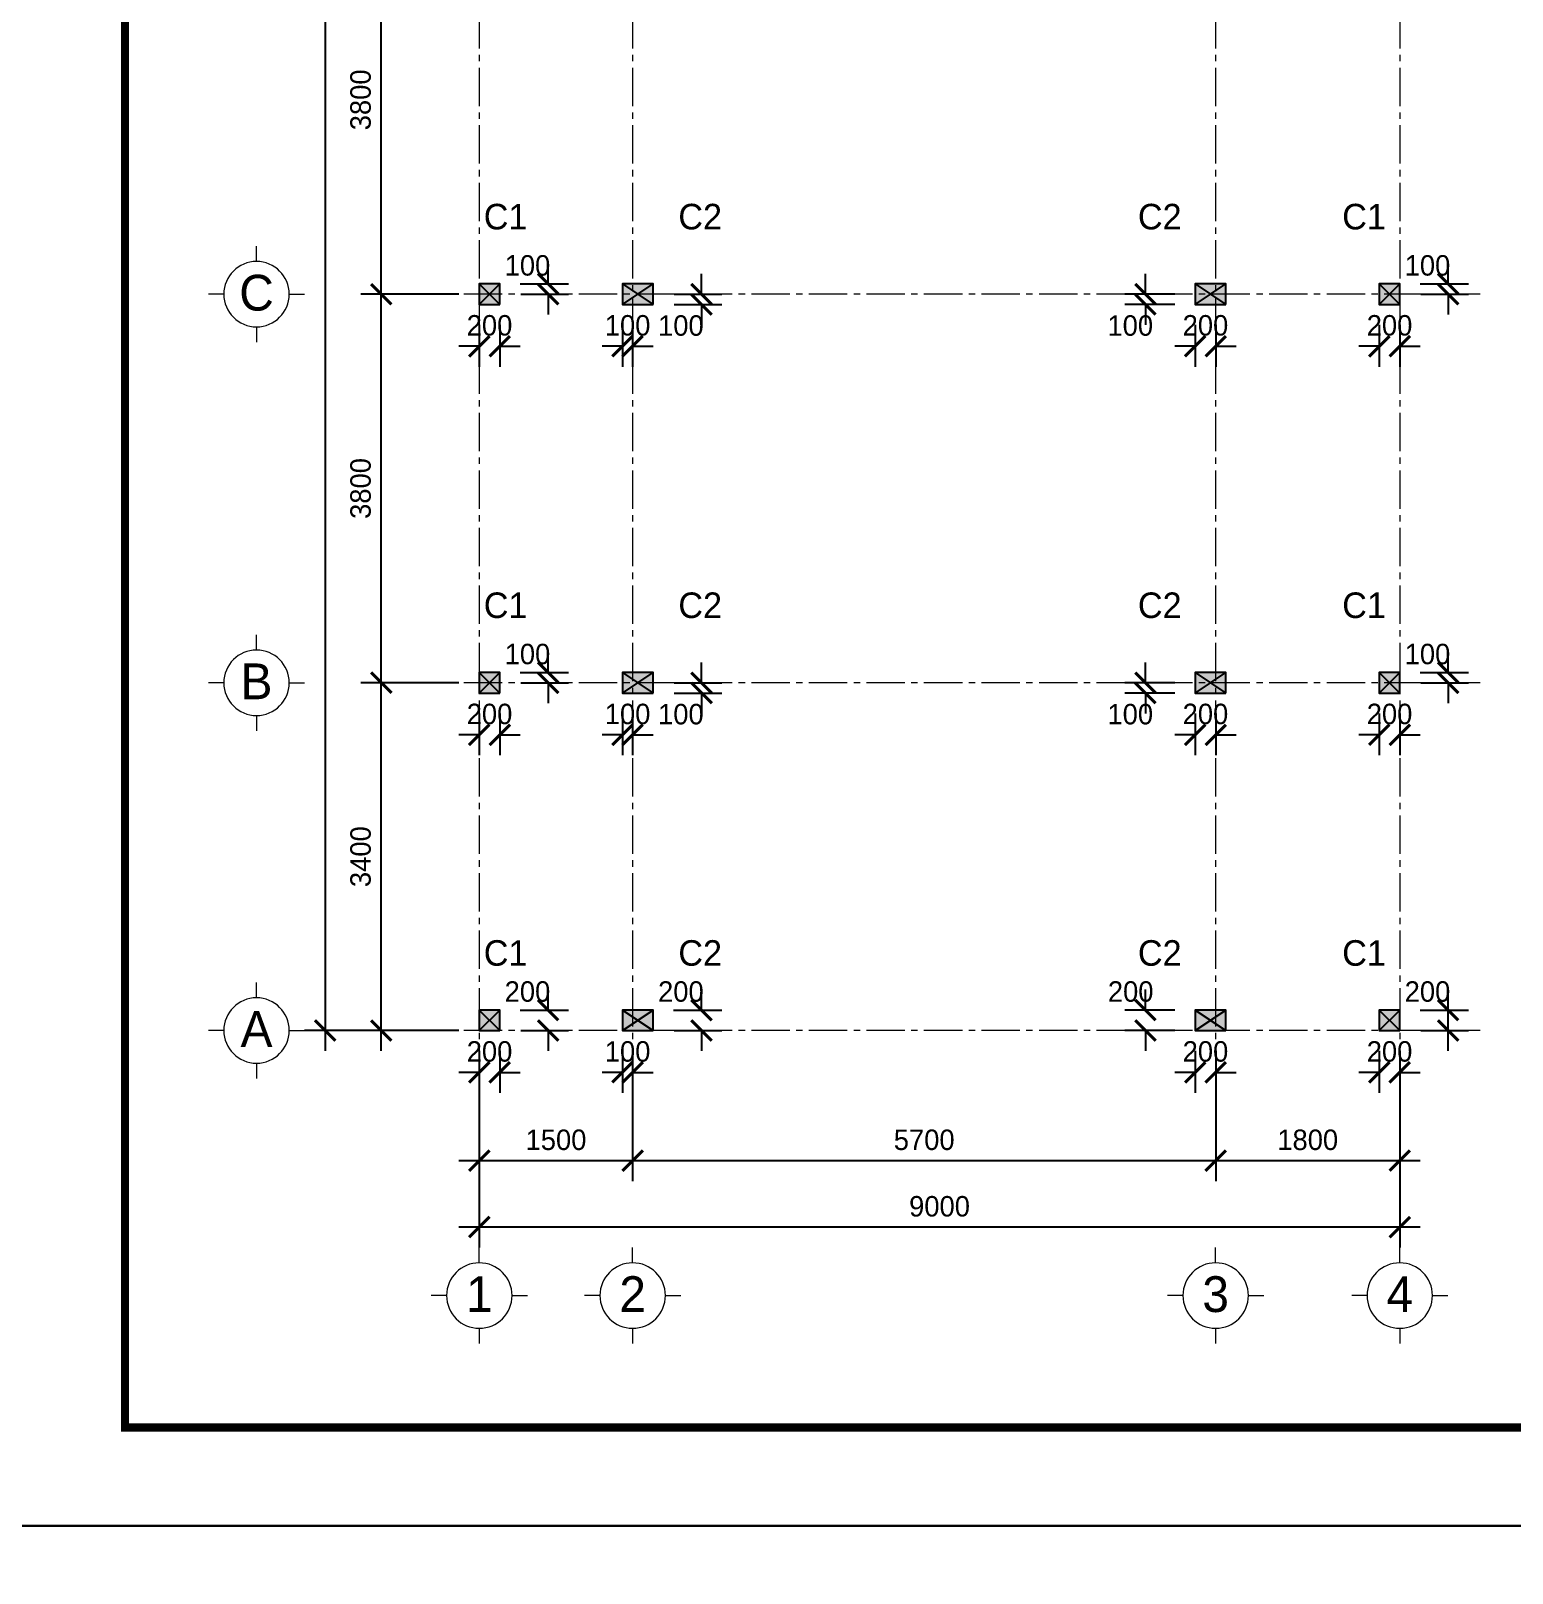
# Model space of a CAD drawing. Header units: inches. Extents: x 566748 to 757280, y 592180 to 740680.
# Drawn here: x 609628 to 624112, y 710519 to 725600 of the extents above; entities that cross this region are included whole.
import ezdxf
from ezdxf.enums import TextEntityAlignment as Align

# ---------------------------------------------------------------- set-up
doc = ezdxf.new("R2010")
doc.units = ezdxf.units.IN
doc.header["$MEASUREMENT"] = 0
doc.linetypes.add('ACAD_ISO10W100', pattern=[18, 12, -3, 0, -3])
doc.linetypes.add('CENTER2', pattern=[1.125, 0.75, -0.125, 0.125, -0.125])
for name, color, linetype in [('cot', 123, 'Continuous'), ('LAYER7', 7, 'Continuous'), ('TEXT', 4, 'Continuous')]:
    doc.layers.add(name, color=color, linetype=linetype)
for name, color, linetype, lineweight in [('NET GHI CHU', 7, 'Continuous', 13), ('NET KICH THUOC', 9, 'Continuous', 13), ('NET TRUC', 8, 'ACAD_ISO10W100', 9)]:
    doc.layers.add(name, color=color, linetype=linetype, lineweight=lineweight)
doc.styles.add('chu dan', font='Fonts5.ttf', dxfattribs={"height": 350})
doc.styles.add('DIM', font='Fonts5.ttf')
doc.styles.add('VNAVO', font='VARIALN.TTF', dxfattribs={"width": 1.1})
doc.dimstyles.new('M 1-100', dxfattribs={"dimtxt": 200, "dimasz": 200, "dimexe": 200, "dimexo": 200, "dimgap": 100, "dimtad": 1, "dimtoh": 1, "dimdec": 0, "dimzin": 0, "dimdsep": 46, "dimtxsty": 'DIM', "dimblk": 'ARCHTICK', "dimcen": 200, "dimdle": 200, "dimadec": 0, "dimazin": 0, "dimtfac": 1, "dimtdec": 0, "dimtix": 1, "dimtofl": 0, "dimtmove": 2, "dimatfit": 3, "dimfxl": 1, "dimtolj": 1, "dimtzin": 0, "dimarcsym": 0})

# ---------------------------------------------------------------- blocks, each defined once
blk = doc.blocks.new('_ArchTick')
at = {"color": 0, "linetype": 'ByBlock', "const_width": 0.15}
blk.add_lwpolyline([(-0.5, -0.5), (0.5, 0.5)], dxfattribs=at)
blk = doc.blocks.new('*D176')
at = {"layer": 'Defpoints', "color": 0}
for p in [(613055, 719225), (614013, 719225), (614013, 715825)]:
    blk.add_point(p, dxfattribs=at)
at = {"layer": 'NET KICH THUOC', "color": 0, "lineweight": -2}
for p, q in [((613055, 715625), (613055, 719425)), ((613813, 719225), (612855, 719225)), ((613813, 715825), (612855, 715825))]:
    blk.add_line(p, q, dxfattribs=at)
at = {"layer": 'NET KICH THUOC', "color": 0, "lineweight": -2, "xscale": 200, "yscale": 200, "zscale": 200}
for p, rotation in [((613055, 719225), 90), ((613055, 715825), 270)]:
    blk.add_blockref('_ArchTick', p, dxfattribs=dict(at, rotation=rotation))
at = {"layer": 'NET KICH THUOC', "color": 0, "insert": (612853, 717525), "char_height": 200, "attachment_point": 5, "rotation": 90, "style": 'DIM'}
blk.add_mtext('\\A1;3400', dxfattribs=at)
blk = doc.blocks.new('*D177')
at = {"layer": 'Defpoints', "color": 0}
for p in [(613055, 723025), (614013, 723025), (614013, 719225)]:
    blk.add_point(p, dxfattribs=at)
at = {"layer": 'NET KICH THUOC', "color": 0, "lineweight": -2}
for p, q in [((613055, 719025), (613055, 723225)), ((613813, 723025), (612855, 723025)), ((613813, 719225), (612855, 719225))]:
    blk.add_line(p, q, dxfattribs=at)
at = {"layer": 'NET KICH THUOC', "color": 0, "lineweight": -2, "xscale": 200, "yscale": 200, "zscale": 200}
for p, rotation in [((613055, 723025), 90), ((613055, 719225), 270)]:
    blk.add_blockref('_ArchTick', p, dxfattribs=dict(at, rotation=rotation))
at = {"layer": 'NET KICH THUOC', "color": 0, "insert": (612853, 721125), "char_height": 200, "attachment_point": 5, "rotation": 90, "style": 'DIM'}
blk.add_mtext('\\A1;3800', dxfattribs=at)
blk = doc.blocks.new('*D178')
at = {"layer": 'Defpoints', "color": 0}
for p in [(613055, 726825), (614013, 726825), (614013, 723025)]:
    blk.add_point(p, dxfattribs=at)
at = {"layer": 'NET KICH THUOC', "color": 0, "lineweight": -2}
for p, q in [((613055, 722825), (613055, 727025)), ((613813, 726825), (612855, 726825)), ((613813, 723025), (612855, 723025))]:
    blk.add_line(p, q, dxfattribs=at)
at = {"layer": 'NET KICH THUOC', "color": 0, "lineweight": -2, "xscale": 200, "yscale": 200, "zscale": 200}
for p, rotation in [((613055, 726825), 90), ((613055, 723025), 270)]:
    blk.add_blockref('_ArchTick', p, dxfattribs=dict(at, rotation=rotation))
at = {"layer": 'NET KICH THUOC', "color": 0, "insert": (612853, 724925), "char_height": 200, "attachment_point": 5, "rotation": 90, "style": 'DIM'}
blk.add_mtext('\\A1;3800', dxfattribs=at)
blk = doc.blocks.new('*D182')
at = {"layer": 'Defpoints', "color": 0}
for p in [(614013, 738325), (612505, 715825), (614013, 715825)]:
    blk.add_point(p, dxfattribs=at)
at = {"layer": 'NET KICH THUOC', "color": 0, "lineweight": -2}
for p, q in [((612505, 738525), (612505, 715625)), ((613813, 738325), (612305, 738325)), ((613813, 715825), (612305, 715825))]:
    blk.add_line(p, q, dxfattribs=at)
at = {"layer": 'NET KICH THUOC', "color": 0, "lineweight": -2, "xscale": 200, "yscale": 200, "zscale": 200}
for p, rotation in [((612505, 738325), 90), ((612505, 715825), 270)]:
    blk.add_blockref('_ArchTick', p, dxfattribs=dict(at, rotation=rotation))
at = {"layer": 'NET KICH THUOC', "color": 0, "insert": (612303, 727075), "char_height": 200, "attachment_point": 5, "rotation": 90, "style": 'DIM'}
blk.add_mtext('\\A1;22500', dxfattribs=at)
blk = doc.blocks.new('*D183')
at = {"layer": 'Defpoints', "color": 0}
for p in [(614013, 715825), (614213, 715825), (614213, 715416)]:
    blk.add_point(p, dxfattribs=at)
at = {"layer": 'NET KICH THUOC', "color": 0, "lineweight": -2}
for p, q in [((614013, 715625), (614013, 715216)), ((614213, 715625), (614213, 715216)), ((614013, 715416), (613813, 715416)), ((614213, 715416), (614413, 715416))]:
    blk.add_line(p, q, dxfattribs=at)
at = {"layer": 'NET KICH THUOC', "color": 0, "lineweight": -2, "xscale": 200, "yscale": 200, "zscale": 200}
blk.add_blockref('_ArchTick', (614013, 715416), dxfattribs=at)
at = {"layer": 'NET KICH THUOC', "color": 0, "lineweight": -2, "xscale": 200, "yscale": 200, "zscale": 200, "rotation": 180}
blk.add_blockref('_ArchTick', (614213, 715416), dxfattribs=at)
at = {"layer": 'NET KICH THUOC', "color": 0, "insert": (614113, 715619), "char_height": 200, "attachment_point": 5, "style": 'DIM'}
blk.add_mtext('\\A1;200', dxfattribs=at)
blk = doc.blocks.new('*D184')
at = {"layer": 'Defpoints', "color": 0}
for p in [(614213, 716025), (614686, 716025), (614218, 715825)]:
    blk.add_point(p, dxfattribs=at)
at = {"layer": 'NET KICH THUOC', "color": 0, "lineweight": -2}
for p, q in [((614686, 716025), (614686, 716225)), ((614413, 716025), (614886, 716025)), ((614418, 715825), (614886, 715825)), ((614686, 715825), (614686, 715625))]:
    blk.add_line(p, q, dxfattribs=at)
at = {"layer": 'NET KICH THUOC', "color": 0, "lineweight": -2, "xscale": 200, "yscale": 200, "zscale": 200}
for p, rotation in [((614686, 716025), 270), ((614686, 715825), 90)]:
    blk.add_blockref('_ArchTick', p, dxfattribs=dict(at, rotation=rotation))
at = {"layer": 'NET KICH THUOC', "color": 0, "insert": (614484, 716205), "char_height": 200, "attachment_point": 5, "style": 'DIM'}
blk.add_mtext('\\A1;200', dxfattribs=at)
blk = doc.blocks.new('*D185')
at = {"layer": 'Defpoints', "color": 0}
for p in [(615413, 715825), (615512, 715825), (615512, 715416)]:
    blk.add_point(p, dxfattribs=at)
at = {"layer": 'NET KICH THUOC', "color": 0, "lineweight": -2}
for p, q in [((615413, 715625), (615413, 715216)), ((615512, 715625), (615512, 715216)), ((615413, 715416), (615213, 715416)), ((615512, 715416), (615712, 715416))]:
    blk.add_line(p, q, dxfattribs=at)
at = {"layer": 'NET KICH THUOC', "color": 0, "lineweight": -2, "xscale": 200, "yscale": 200, "zscale": 200}
blk.add_blockref('_ArchTick', (615413, 715416), dxfattribs=at)
at = {"layer": 'NET KICH THUOC', "color": 0, "lineweight": -2, "xscale": 200, "yscale": 200, "zscale": 200, "rotation": 180}
blk.add_blockref('_ArchTick', (615512, 715416), dxfattribs=at)
at = {"layer": 'NET KICH THUOC', "color": 0, "insert": (615463, 715619), "char_height": 200, "attachment_point": 5, "style": 'DIM'}
blk.add_mtext('\\A1;100', dxfattribs=at)
blk = doc.blocks.new('*D186')
at = {"layer": 'Defpoints', "color": 0}
for p in [(615713, 716025), (616186, 716025), (615718, 715825)]:
    blk.add_point(p, dxfattribs=at)
at = {"layer": 'NET KICH THUOC', "color": 0, "lineweight": -2}
for p, q in [((616186, 716025), (616186, 716225)), ((615913, 716025), (616386, 716025)), ((615918, 715825), (616386, 715825)), ((616186, 715825), (616186, 715625))]:
    blk.add_line(p, q, dxfattribs=at)
at = {"layer": 'NET KICH THUOC', "color": 0, "lineweight": -2, "xscale": 200, "yscale": 200, "zscale": 200}
for p, rotation in [((616186, 716025), 270), ((616186, 715825), 90)]:
    blk.add_blockref('_ArchTick', p, dxfattribs=dict(at, rotation=rotation))
at = {"layer": 'NET KICH THUOC', "color": 0, "insert": (615984, 716205), "char_height": 200, "attachment_point": 5, "style": 'DIM'}
blk.add_mtext('\\A1;200', dxfattribs=at)
blk = doc.blocks.new('*D187')
at = {"layer": 'Defpoints', "color": 0}
for p in [(621013, 715825), (621213, 715825), (621213, 715416)]:
    blk.add_point(p, dxfattribs=at)
at = {"layer": 'NET KICH THUOC', "color": 0, "lineweight": -2}
for p, q in [((621013, 715625), (621013, 715216)), ((621213, 715625), (621213, 715216)), ((621013, 715416), (620813, 715416)), ((621213, 715416), (621413, 715416))]:
    blk.add_line(p, q, dxfattribs=at)
at = {"layer": 'NET KICH THUOC', "color": 0, "lineweight": -2, "xscale": 200, "yscale": 200, "zscale": 200}
blk.add_blockref('_ArchTick', (621013, 715416), dxfattribs=at)
at = {"layer": 'NET KICH THUOC', "color": 0, "lineweight": -2, "xscale": 200, "yscale": 200, "zscale": 200, "rotation": 180}
blk.add_blockref('_ArchTick', (621213, 715416), dxfattribs=at)
at = {"layer": 'NET KICH THUOC', "color": 0, "insert": (621113, 715619), "char_height": 200, "attachment_point": 5, "style": 'DIM'}
blk.add_mtext('\\A1;200', dxfattribs=at)
blk = doc.blocks.new('*D188')
at = {"layer": 'Defpoints', "color": 0}
for p in [(622813, 715825), (623013, 715825), (623013, 715416)]:
    blk.add_point(p, dxfattribs=at)
at = {"layer": 'NET KICH THUOC', "color": 0, "lineweight": -2}
for p, q in [((622813, 715625), (622813, 715216)), ((623013, 715625), (623013, 715216)), ((622813, 715416), (622613, 715416)), ((623013, 715416), (623213, 715416))]:
    blk.add_line(p, q, dxfattribs=at)
at = {"layer": 'NET KICH THUOC', "color": 0, "lineweight": -2, "xscale": 200, "yscale": 200, "zscale": 200}
blk.add_blockref('_ArchTick', (622813, 715416), dxfattribs=at)
at = {"layer": 'NET KICH THUOC', "color": 0, "lineweight": -2, "xscale": 200, "yscale": 200, "zscale": 200, "rotation": 180}
blk.add_blockref('_ArchTick', (623013, 715416), dxfattribs=at)
at = {"layer": 'NET KICH THUOC', "color": 0, "insert": (622913, 715619), "char_height": 200, "attachment_point": 5, "style": 'DIM'}
blk.add_mtext('\\A1;200', dxfattribs=at)
blk = doc.blocks.new('*D189')
at = {"layer": 'Defpoints', "color": 0}
for p in [(623013, 716025), (623486, 716025), (623018, 715825)]:
    blk.add_point(p, dxfattribs=at)
at = {"layer": 'NET KICH THUOC', "color": 0, "lineweight": -2}
for p, q in [((623486, 715625), (623486, 716225)), ((623213, 716025), (623686, 716025)), ((623218, 715825), (623686, 715825))]:
    blk.add_line(p, q, dxfattribs=at)
at = {"layer": 'NET KICH THUOC', "color": 0, "lineweight": -2, "xscale": 200, "yscale": 200, "zscale": 200}
for p, rotation in [((623486, 716025), 90), ((623486, 715825), 270)]:
    blk.add_blockref('_ArchTick', p, dxfattribs=dict(at, rotation=rotation))
at = {"layer": 'NET KICH THUOC', "color": 0, "insert": (623284, 716205), "char_height": 200, "attachment_point": 5, "style": 'DIM'}
blk.add_mtext('\\A1;200', dxfattribs=at)
blk = doc.blocks.new('*D190')
at = {"layer": 'Defpoints', "color": 0}
for p in [(620526, 716025), (621013, 716025), (621013, 715825)]:
    blk.add_point(p, dxfattribs=at)
at = {"layer": 'NET KICH THUOC', "color": 0, "lineweight": -2}
for p, q in [((620526, 716025), (620526, 716225)), ((620813, 716025), (620326, 716025)), ((620813, 715825), (620326, 715825)), ((620526, 715825), (620526, 715625))]:
    blk.add_line(p, q, dxfattribs=at)
at = {"layer": 'NET KICH THUOC', "color": 0, "lineweight": -2, "xscale": 200, "yscale": 200, "zscale": 200}
for p, rotation in [((620526, 716025), 270), ((620526, 715825), 90)]:
    blk.add_blockref('_ArchTick', p, dxfattribs=dict(at, rotation=rotation))
at = {"layer": 'NET KICH THUOC', "color": 0, "insert": (620382, 716205), "char_height": 200, "attachment_point": 5, "style": 'DIM'}
blk.add_mtext('\\A1;200', dxfattribs=at)
blk = doc.blocks.new('*D191')
at = {"layer": 'Defpoints', "color": 0}
for p in [(614013, 719125), (614213, 719125), (614213, 718716)]:
    blk.add_point(p, dxfattribs=at)
at = {"layer": 'NET KICH THUOC', "color": 0, "lineweight": -2}
for p, q in [((614013, 718925), (614013, 718516)), ((614213, 718925), (614213, 718516)), ((614013, 718716), (613813, 718716)), ((614213, 718716), (614413, 718716))]:
    blk.add_line(p, q, dxfattribs=at)
at = {"layer": 'NET KICH THUOC', "color": 0, "lineweight": -2, "xscale": 200, "yscale": 200, "zscale": 200}
blk.add_blockref('_ArchTick', (614013, 718716), dxfattribs=at)
at = {"layer": 'NET KICH THUOC', "color": 0, "lineweight": -2, "xscale": 200, "yscale": 200, "zscale": 200, "rotation": 180}
blk.add_blockref('_ArchTick', (614213, 718716), dxfattribs=at)
at = {"layer": 'NET KICH THUOC', "color": 0, "insert": (614113, 718919), "char_height": 200, "attachment_point": 5, "style": 'DIM'}
blk.add_mtext('\\A1;200', dxfattribs=at)
blk = doc.blocks.new('*D192')
at = {"layer": 'Defpoints', "color": 0}
for p in [(614213, 719325), (614218, 719225), (614686, 719325)]:
    blk.add_point(p, dxfattribs=at)
at = {"layer": 'NET KICH THUOC', "color": 0, "lineweight": -2}
for p, q in [((614686, 719325), (614686, 719525)), ((614413, 719325), (614886, 719325)), ((614418, 719225), (614886, 719225)), ((614686, 719225), (614686, 719025))]:
    blk.add_line(p, q, dxfattribs=at)
at = {"layer": 'NET KICH THUOC', "color": 0, "lineweight": -2, "xscale": 200, "yscale": 200, "zscale": 200}
for p, rotation in [((614686, 719325), 270), ((614686, 719225), 90)]:
    blk.add_blockref('_ArchTick', p, dxfattribs=dict(at, rotation=rotation))
at = {"layer": 'NET KICH THUOC', "color": 0, "insert": (614484, 719505), "char_height": 200, "attachment_point": 5, "style": 'DIM'}
blk.add_mtext('\\A1;100', dxfattribs=at)
blk = doc.blocks.new('*D193')
at = {"layer": 'Defpoints', "color": 0}
for p in [(615413, 719125), (615512, 719125), (615512, 718716)]:
    blk.add_point(p, dxfattribs=at)
at = {"layer": 'NET KICH THUOC', "color": 0, "lineweight": -2}
for p, q in [((615413, 718925), (615413, 718516)), ((615512, 718925), (615512, 718516)), ((615413, 718716), (615213, 718716)), ((615512, 718716), (615712, 718716))]:
    blk.add_line(p, q, dxfattribs=at)
at = {"layer": 'NET KICH THUOC', "color": 0, "lineweight": -2, "xscale": 200, "yscale": 200, "zscale": 200}
blk.add_blockref('_ArchTick', (615413, 718716), dxfattribs=at)
at = {"layer": 'NET KICH THUOC', "color": 0, "lineweight": -2, "xscale": 200, "yscale": 200, "zscale": 200, "rotation": 180}
blk.add_blockref('_ArchTick', (615512, 718716), dxfattribs=at)
at = {"layer": 'NET KICH THUOC', "color": 0, "insert": (615463, 718919), "char_height": 200, "attachment_point": 5, "style": 'DIM'}
blk.add_mtext('\\A1;100', dxfattribs=at)
blk = doc.blocks.new('*D194')
at = {"layer": 'Defpoints', "color": 0}
for p in [(615718, 719225), (616186, 719225), (615718, 719125)]:
    blk.add_point(p, dxfattribs=at)
at = {"layer": 'NET KICH THUOC', "color": 0, "lineweight": -2}
for p, q in [((616186, 719225), (616186, 719425)), ((615918, 719225), (616386, 719225)), ((615918, 719125), (616386, 719125)), ((616186, 719125), (616186, 718925))]:
    blk.add_line(p, q, dxfattribs=at)
at = {"layer": 'NET KICH THUOC', "color": 0, "lineweight": -2, "xscale": 200, "yscale": 200, "zscale": 200}
for p, rotation in [((616186, 719225), 270), ((616186, 719125), 90)]:
    blk.add_blockref('_ArchTick', p, dxfattribs=dict(at, rotation=rotation))
at = {"layer": 'NET KICH THUOC', "color": 0, "insert": (615984, 718917), "char_height": 200, "attachment_point": 5, "style": 'DIM'}
blk.add_mtext('\\A1;100', dxfattribs=at)
blk = doc.blocks.new('*D195')
at = {"layer": 'Defpoints', "color": 0}
for p in [(621013, 719125), (621213, 719125), (621213, 718716)]:
    blk.add_point(p, dxfattribs=at)
at = {"layer": 'NET KICH THUOC', "color": 0, "lineweight": -2}
for p, q in [((621013, 718925), (621013, 718516)), ((621213, 718925), (621213, 718516)), ((621013, 718716), (620813, 718716)), ((621213, 718716), (621413, 718716))]:
    blk.add_line(p, q, dxfattribs=at)
at = {"layer": 'NET KICH THUOC', "color": 0, "lineweight": -2, "xscale": 200, "yscale": 200, "zscale": 200}
blk.add_blockref('_ArchTick', (621013, 718716), dxfattribs=at)
at = {"layer": 'NET KICH THUOC', "color": 0, "lineweight": -2, "xscale": 200, "yscale": 200, "zscale": 200, "rotation": 180}
blk.add_blockref('_ArchTick', (621213, 718716), dxfattribs=at)
at = {"layer": 'NET KICH THUOC', "color": 0, "insert": (621113, 718919), "char_height": 200, "attachment_point": 5, "style": 'DIM'}
blk.add_mtext('\\A1;200', dxfattribs=at)
blk = doc.blocks.new('*D196')
at = {"layer": 'Defpoints', "color": 0}
for p in [(622813, 719125), (623013, 719125), (623013, 718716)]:
    blk.add_point(p, dxfattribs=at)
at = {"layer": 'NET KICH THUOC', "color": 0, "lineweight": -2}
for p, q in [((622813, 718925), (622813, 718516)), ((623013, 718925), (623013, 718516)), ((622813, 718716), (622613, 718716)), ((623013, 718716), (623213, 718716))]:
    blk.add_line(p, q, dxfattribs=at)
at = {"layer": 'NET KICH THUOC', "color": 0, "lineweight": -2, "xscale": 200, "yscale": 200, "zscale": 200}
blk.add_blockref('_ArchTick', (622813, 718716), dxfattribs=at)
at = {"layer": 'NET KICH THUOC', "color": 0, "lineweight": -2, "xscale": 200, "yscale": 200, "zscale": 200, "rotation": 180}
blk.add_blockref('_ArchTick', (623013, 718716), dxfattribs=at)
at = {"layer": 'NET KICH THUOC', "color": 0, "insert": (622913, 718919), "char_height": 200, "attachment_point": 5, "style": 'DIM'}
blk.add_mtext('\\A1;200', dxfattribs=at)
blk = doc.blocks.new('*D197')
at = {"layer": 'Defpoints', "color": 0}
for p in [(623013, 719325), (623018, 719225), (623486, 719325)]:
    blk.add_point(p, dxfattribs=at)
at = {"layer": 'NET KICH THUOC', "color": 0, "lineweight": -2}
for p, q in [((623486, 719325), (623486, 719525)), ((623213, 719325), (623686, 719325)), ((623218, 719225), (623686, 719225)), ((623486, 719225), (623486, 719025))]:
    blk.add_line(p, q, dxfattribs=at)
at = {"layer": 'NET KICH THUOC', "color": 0, "lineweight": -2, "xscale": 200, "yscale": 200, "zscale": 200}
for p, rotation in [((623486, 719325), 270), ((623486, 719225), 90)]:
    blk.add_blockref('_ArchTick', p, dxfattribs=dict(at, rotation=rotation))
at = {"layer": 'NET KICH THUOC', "color": 0, "insert": (623284, 719505), "char_height": 200, "attachment_point": 5, "style": 'DIM'}
blk.add_mtext('\\A1;100', dxfattribs=at)
blk = doc.blocks.new('*D198')
at = {"layer": 'Defpoints', "color": 0}
for p in [(620526, 719225), (621013, 719225), (621013, 719125)]:
    blk.add_point(p, dxfattribs=at)
at = {"layer": 'NET KICH THUOC', "color": 0, "lineweight": -2}
for p, q in [((620526, 719225), (620526, 719425)), ((620813, 719225), (620326, 719225)), ((620813, 719125), (620326, 719125)), ((620526, 719125), (620526, 718925))]:
    blk.add_line(p, q, dxfattribs=at)
at = {"layer": 'NET KICH THUOC', "color": 0, "lineweight": -2, "xscale": 200, "yscale": 200, "zscale": 200}
for p, rotation in [((620526, 719225), 270), ((620526, 719125), 90)]:
    blk.add_blockref('_ArchTick', p, dxfattribs=dict(at, rotation=rotation))
at = {"layer": 'NET KICH THUOC', "color": 0, "insert": (620378, 718917), "char_height": 200, "attachment_point": 5, "style": 'DIM'}
blk.add_mtext('\\A1;100', dxfattribs=at)
blk = doc.blocks.new('*D199')
at = {"layer": 'Defpoints', "color": 0}
for p in [(614013, 722925), (614213, 722925), (614213, 722516)]:
    blk.add_point(p, dxfattribs=at)
at = {"layer": 'NET KICH THUOC', "color": 0, "lineweight": -2}
for p, q in [((614013, 722725), (614013, 722316)), ((614213, 722725), (614213, 722316)), ((614013, 722516), (613813, 722516)), ((614213, 722516), (614413, 722516))]:
    blk.add_line(p, q, dxfattribs=at)
at = {"layer": 'NET KICH THUOC', "color": 0, "lineweight": -2, "xscale": 200, "yscale": 200, "zscale": 200}
blk.add_blockref('_ArchTick', (614013, 722516), dxfattribs=at)
at = {"layer": 'NET KICH THUOC', "color": 0, "lineweight": -2, "xscale": 200, "yscale": 200, "zscale": 200, "rotation": 180}
blk.add_blockref('_ArchTick', (614213, 722516), dxfattribs=at)
at = {"layer": 'NET KICH THUOC', "color": 0, "insert": (614113, 722719), "char_height": 200, "attachment_point": 5, "style": 'DIM'}
blk.add_mtext('\\A1;200', dxfattribs=at)
blk = doc.blocks.new('*D200')
at = {"layer": 'Defpoints', "color": 0}
for p in [(614213, 723125), (614686, 723125), (614218, 723025)]:
    blk.add_point(p, dxfattribs=at)
at = {"layer": 'NET KICH THUOC', "color": 0, "lineweight": -2}
for p, q in [((614686, 723125), (614686, 723325)), ((614413, 723125), (614886, 723125)), ((614418, 723025), (614886, 723025)), ((614686, 723025), (614686, 722825))]:
    blk.add_line(p, q, dxfattribs=at)
at = {"layer": 'NET KICH THUOC', "color": 0, "lineweight": -2, "xscale": 200, "yscale": 200, "zscale": 200}
for p, rotation in [((614686, 723125), 270), ((614686, 723025), 90)]:
    blk.add_blockref('_ArchTick', p, dxfattribs=dict(at, rotation=rotation))
at = {"layer": 'NET KICH THUOC', "color": 0, "insert": (614484, 723305), "char_height": 200, "attachment_point": 5, "style": 'DIM'}
blk.add_mtext('\\A1;100', dxfattribs=at)
blk = doc.blocks.new('*D201')
at = {"layer": 'Defpoints', "color": 0}
for p in [(615413, 722925), (615512, 722925), (615512, 722516)]:
    blk.add_point(p, dxfattribs=at)
at = {"layer": 'NET KICH THUOC', "color": 0, "lineweight": -2}
for p, q in [((615413, 722725), (615413, 722316)), ((615512, 722725), (615512, 722316)), ((615413, 722516), (615213, 722516)), ((615512, 722516), (615712, 722516))]:
    blk.add_line(p, q, dxfattribs=at)
at = {"layer": 'NET KICH THUOC', "color": 0, "lineweight": -2, "xscale": 200, "yscale": 200, "zscale": 200}
blk.add_blockref('_ArchTick', (615413, 722516), dxfattribs=at)
at = {"layer": 'NET KICH THUOC', "color": 0, "lineweight": -2, "xscale": 200, "yscale": 200, "zscale": 200, "rotation": 180}
blk.add_blockref('_ArchTick', (615512, 722516), dxfattribs=at)
at = {"layer": 'NET KICH THUOC', "color": 0, "insert": (615463, 722719), "char_height": 200, "attachment_point": 5, "style": 'DIM'}
blk.add_mtext('\\A1;100', dxfattribs=at)
blk = doc.blocks.new('*D202')
at = {"layer": 'Defpoints', "color": 0}
for p in [(615718, 723025), (616186, 723025), (615718, 722925)]:
    blk.add_point(p, dxfattribs=at)
at = {"layer": 'NET KICH THUOC', "color": 0, "lineweight": -2}
for p, q in [((616186, 723025), (616186, 723225)), ((615918, 723025), (616386, 723025)), ((615918, 722925), (616386, 722925)), ((616186, 722925), (616186, 722725))]:
    blk.add_line(p, q, dxfattribs=at)
at = {"layer": 'NET KICH THUOC', "color": 0, "lineweight": -2, "xscale": 200, "yscale": 200, "zscale": 200}
for p, rotation in [((616186, 723025), 270), ((616186, 722925), 90)]:
    blk.add_blockref('_ArchTick', p, dxfattribs=dict(at, rotation=rotation))
at = {"layer": 'NET KICH THUOC', "color": 0, "insert": (615984, 722717), "char_height": 200, "attachment_point": 5, "style": 'DIM'}
blk.add_mtext('\\A1;100', dxfattribs=at)
blk = doc.blocks.new('*D203')
at = {"layer": 'Defpoints', "color": 0}
for p in [(621013, 722925), (621213, 722925), (621213, 722516)]:
    blk.add_point(p, dxfattribs=at)
at = {"layer": 'NET KICH THUOC', "color": 0, "lineweight": -2}
for p, q in [((621013, 722725), (621013, 722316)), ((621213, 722725), (621213, 722316)), ((621013, 722516), (620813, 722516)), ((621213, 722516), (621413, 722516))]:
    blk.add_line(p, q, dxfattribs=at)
at = {"layer": 'NET KICH THUOC', "color": 0, "lineweight": -2, "xscale": 200, "yscale": 200, "zscale": 200}
blk.add_blockref('_ArchTick', (621013, 722516), dxfattribs=at)
at = {"layer": 'NET KICH THUOC', "color": 0, "lineweight": -2, "xscale": 200, "yscale": 200, "zscale": 200, "rotation": 180}
blk.add_blockref('_ArchTick', (621213, 722516), dxfattribs=at)
at = {"layer": 'NET KICH THUOC', "color": 0, "insert": (621113, 722719), "char_height": 200, "attachment_point": 5, "style": 'DIM'}
blk.add_mtext('\\A1;200', dxfattribs=at)
blk = doc.blocks.new('*D204')
at = {"layer": 'Defpoints', "color": 0}
for p in [(622813, 722925), (623013, 722925), (623013, 722516)]:
    blk.add_point(p, dxfattribs=at)
at = {"layer": 'NET KICH THUOC', "color": 0, "lineweight": -2}
for p, q in [((622813, 722725), (622813, 722316)), ((623013, 722725), (623013, 722316)), ((622813, 722516), (622613, 722516)), ((623013, 722516), (623213, 722516))]:
    blk.add_line(p, q, dxfattribs=at)
at = {"layer": 'NET KICH THUOC', "color": 0, "lineweight": -2, "xscale": 200, "yscale": 200, "zscale": 200}
blk.add_blockref('_ArchTick', (622813, 722516), dxfattribs=at)
at = {"layer": 'NET KICH THUOC', "color": 0, "lineweight": -2, "xscale": 200, "yscale": 200, "zscale": 200, "rotation": 180}
blk.add_blockref('_ArchTick', (623013, 722516), dxfattribs=at)
at = {"layer": 'NET KICH THUOC', "color": 0, "insert": (622913, 722719), "char_height": 200, "attachment_point": 5, "style": 'DIM'}
blk.add_mtext('\\A1;200', dxfattribs=at)
blk = doc.blocks.new('*D205')
at = {"layer": 'Defpoints', "color": 0}
for p in [(623013, 723125), (623486, 723125), (623018, 723025)]:
    blk.add_point(p, dxfattribs=at)
at = {"layer": 'NET KICH THUOC', "color": 0, "lineweight": -2}
for p, q in [((623486, 723125), (623486, 723325)), ((623213, 723125), (623686, 723125)), ((623218, 723025), (623686, 723025)), ((623486, 723025), (623486, 722825))]:
    blk.add_line(p, q, dxfattribs=at)
at = {"layer": 'NET KICH THUOC', "color": 0, "lineweight": -2, "xscale": 200, "yscale": 200, "zscale": 200}
for p, rotation in [((623486, 723125), 270), ((623486, 723025), 90)]:
    blk.add_blockref('_ArchTick', p, dxfattribs=dict(at, rotation=rotation))
at = {"layer": 'NET KICH THUOC', "color": 0, "insert": (623284, 723305), "char_height": 200, "attachment_point": 5, "style": 'DIM'}
blk.add_mtext('\\A1;100', dxfattribs=at)
blk = doc.blocks.new('*D206')
at = {"layer": 'Defpoints', "color": 0}
for p in [(620526, 723025), (621013, 723025), (621013, 722925)]:
    blk.add_point(p, dxfattribs=at)
at = {"layer": 'NET KICH THUOC', "color": 0, "lineweight": -2}
for p, q in [((620526, 723025), (620526, 723225)), ((620813, 723025), (620326, 723025)), ((620813, 722925), (620326, 722925)), ((620526, 722925), (620526, 722725))]:
    blk.add_line(p, q, dxfattribs=at)
at = {"layer": 'NET KICH THUOC', "color": 0, "lineweight": -2, "xscale": 200, "yscale": 200, "zscale": 200}
for p, rotation in [((620526, 723025), 270), ((620526, 722925), 90)]:
    blk.add_blockref('_ArchTick', p, dxfattribs=dict(at, rotation=rotation))
at = {"layer": 'NET KICH THUOC', "color": 0, "insert": (620378, 722717), "char_height": 200, "attachment_point": 5, "style": 'DIM'}
blk.add_mtext('\\A1;100', dxfattribs=at)
blk = doc.blocks.new('*D503')
at = {"layer": 'Defpoints', "color": 0}
for p in [(614013, 715825), (615512, 715825), (615512, 714553)]:
    blk.add_point(p, dxfattribs=at)
at = {"layer": 'NET KICH THUOC', "color": 0, "lineweight": -2}
for p, q in [((614013, 715625), (614013, 714353)), ((615512, 715625), (615512, 714353)), ((613813, 714553), (615712, 714553))]:
    blk.add_line(p, q, dxfattribs=at)
at = {"layer": 'NET KICH THUOC', "color": 0, "lineweight": -2, "xscale": 200, "yscale": 200, "zscale": 200, "rotation": 180}
blk.add_blockref('_ArchTick', (614013, 714553), dxfattribs=at)
at = {"layer": 'NET KICH THUOC', "color": 0, "lineweight": -2, "xscale": 200, "yscale": 200, "zscale": 200}
blk.add_blockref('_ArchTick', (615512, 714553), dxfattribs=at)
at = {"layer": 'NET KICH THUOC', "color": 0, "insert": (614763, 714755), "char_height": 200, "attachment_point": 5, "style": 'DIM'}
blk.add_mtext('\\A1;1500', dxfattribs=at)
blk = doc.blocks.new('*D504')
at = {"layer": 'Defpoints', "color": 0}
for p in [(615512, 715825), (621213, 715825), (621213, 714553)]:
    blk.add_point(p, dxfattribs=at)
at = {"layer": 'NET KICH THUOC', "color": 0, "lineweight": -2}
for p, q in [((615512, 715625), (615512, 714353)), ((621213, 715625), (621213, 714353)), ((615312, 714553), (621413, 714553))]:
    blk.add_line(p, q, dxfattribs=at)
at = {"layer": 'NET KICH THUOC', "color": 0, "lineweight": -2, "xscale": 200, "yscale": 200, "zscale": 200, "rotation": 180}
blk.add_blockref('_ArchTick', (615512, 714553), dxfattribs=at)
at = {"layer": 'NET KICH THUOC', "color": 0, "lineweight": -2, "xscale": 200, "yscale": 200, "zscale": 200}
blk.add_blockref('_ArchTick', (621213, 714553), dxfattribs=at)
at = {"layer": 'NET KICH THUOC', "color": 0, "insert": (618363, 714755), "char_height": 200, "attachment_point": 5, "style": 'DIM'}
blk.add_mtext('\\A1;5700', dxfattribs=at)
blk = doc.blocks.new('*D505')
at = {"layer": 'Defpoints', "color": 0}
for p in [(621213, 715825), (623013, 715825), (623013, 714553)]:
    blk.add_point(p, dxfattribs=at)
at = {"layer": 'NET KICH THUOC', "color": 0, "lineweight": -2}
for p, q in [((621213, 715625), (621213, 714353)), ((623013, 715625), (623013, 714353)), ((621013, 714553), (623213, 714553))]:
    blk.add_line(p, q, dxfattribs=at)
at = {"layer": 'NET KICH THUOC', "color": 0, "lineweight": -2, "xscale": 200, "yscale": 200, "zscale": 200, "rotation": 180}
blk.add_blockref('_ArchTick', (621213, 714553), dxfattribs=at)
at = {"layer": 'NET KICH THUOC', "color": 0, "lineweight": -2, "xscale": 200, "yscale": 200, "zscale": 200}
blk.add_blockref('_ArchTick', (623013, 714553), dxfattribs=at)
at = {"layer": 'NET KICH THUOC', "color": 0, "insert": (622113, 714755), "char_height": 200, "attachment_point": 5, "style": 'DIM'}
blk.add_mtext('\\A1;1800', dxfattribs=at)
blk = doc.blocks.new('*D506')
at = {"layer": 'Defpoints', "color": 0}
for p in [(614013, 715825), (623013, 715825), (614013, 713903)]:
    blk.add_point(p, dxfattribs=at)
at = {"layer": 'NET KICH THUOC', "color": 0, "lineweight": -2}
for p, q in [((614013, 715625), (614013, 713703)), ((623013, 715625), (623013, 713703)), ((623213, 713903), (613813, 713903))]:
    blk.add_line(p, q, dxfattribs=at)
at = {"layer": 'NET KICH THUOC', "color": 0, "lineweight": -2, "xscale": 200, "yscale": 200, "zscale": 200, "rotation": 180}
blk.add_blockref('_ArchTick', (614013, 713903), dxfattribs=at)
at = {"layer": 'NET KICH THUOC', "color": 0, "lineweight": -2, "xscale": 200, "yscale": 200, "zscale": 200}
blk.add_blockref('_ArchTick', (623013, 713903), dxfattribs=at)
at = {"layer": 'NET KICH THUOC', "color": 0, "insert": (618513, 714105), "char_height": 200, "attachment_point": 5, "style": 'DIM'}
blk.add_mtext('\\A1;9000', dxfattribs=at)
blk = doc.blocks.new('TRM')
at = {"layer": 'NET GHI CHU', "linetype": 'Continuous', "ltscale": 400}
for p, q in [((0, -150), (0, 0)), ((-320, -470), (-470, -470)), ((320, -470), (470, -470)), ((0, -790), (0, -940))]:
    blk.add_line(p, q, dxfattribs=at)
blk.add_circle((0, -470), 320, dxfattribs=at)
at = {"layer": 'NET GHI CHU', "style": 'chu dan'}
blk.add_attdef('TR', text='', height=350, dxfattribs=at).set_placement((0, -470), align=Align.MIDDLE_CENTER)

msp = doc.modelspace()

# ---------------------------------------------------------------- hatches: boundary and pattern name
at = {"layer": 'cot', "ltscale": 5}
h = msp.add_hatch(color=256, dxfattribs=at)
h.paths.add_polyline_path([(614112.9, 723025), (614012.9, 723125), (614012.9, 722925)])
h.paths.add_polyline_path([(614112.9, 723025), (614012.9, 722925), (614212.9, 722925)])
h.paths.add_polyline_path([(614212.9, 723125), (614112.9, 723025), (614212.9, 722925)])
h.paths.add_polyline_path([(614212.9, 723125), (614012.9, 723125), (614112.9, 723025)])
h = msp.add_hatch(color=256, dxfattribs=at)
h.paths.add_polyline_path([(615412.9, 723125), (615412.9, 722925), (615562.9, 723025)])
h.paths.add_polyline_path([(615562.9, 723025), (615712.9, 723125), (615412.9, 723125)])
h.paths.add_polyline_path([(615412.9, 722925), (615712.9, 722925), (615562.9, 723025)])
h.paths.add_polyline_path([(615562.9, 723025), (615712.9, 722925), (615712.9, 723125)])
h = msp.add_hatch(color=256, dxfattribs=at)
h.paths.add_polyline_path([(621012.9, 723125), (621012.9, 722925), (621162.9, 723025)])
h.paths.add_polyline_path([(621162.9, 723025), (621312.9, 723125), (621012.9, 723125)])
h.paths.add_polyline_path([(621012.9, 722925), (621312.9, 722925), (621162.9, 723025)])
h.paths.add_polyline_path([(621162.9, 723025), (621312.9, 722925), (621312.9, 723125)])
h = msp.add_hatch(color=256, dxfattribs=at)
h.paths.add_polyline_path([(622912.9, 723025), (622812.9, 723125), (622812.9, 722925)])
h.paths.add_polyline_path([(622912.9, 723025), (622812.9, 722925), (623012.9, 722925)])
h.paths.add_polyline_path([(623012.9, 723125), (622912.9, 723025), (623012.9, 722925)])
h.paths.add_polyline_path([(623012.9, 723125), (622812.9, 723125), (622912.9, 723025)])
h = msp.add_hatch(color=256, dxfattribs=at)
h.paths.add_polyline_path([(622912.9, 723025), (622812.9, 723125), (622812.9, 722925)])
h.paths.add_polyline_path([(622912.9, 723025), (622812.9, 722925), (623012.9, 722925)])
h.paths.add_polyline_path([(623012.9, 723125), (622912.9, 723025), (623012.9, 722925)])
h.paths.add_polyline_path([(623012.9, 723125), (622812.9, 723125), (622912.9, 723025)])
h = msp.add_hatch(color=256, dxfattribs=at)
h.paths.add_polyline_path([(614112.9, 719225), (614012.9, 719325), (614012.9, 719125)])
h.paths.add_polyline_path([(614112.9, 719225), (614012.9, 719125), (614212.9, 719125)])
h.paths.add_polyline_path([(614212.9, 719325), (614112.9, 719225), (614212.9, 719125)])
h.paths.add_polyline_path([(614212.9, 719325), (614012.9, 719325), (614112.9, 719225)])
h = msp.add_hatch(color=256, dxfattribs=at)
h.paths.add_polyline_path([(615412.9, 719325), (615412.9, 719125), (615562.9, 719225)])
h.paths.add_polyline_path([(615562.9, 719225), (615712.9, 719325), (615412.9, 719325)])
h.paths.add_polyline_path([(615412.9, 719125), (615712.9, 719125), (615562.9, 719225)])
h.paths.add_polyline_path([(615562.9, 719225), (615712.9, 719125), (615712.9, 719325)])
h = msp.add_hatch(color=256, dxfattribs=at)
h.paths.add_polyline_path([(621012.9, 719325), (621012.9, 719125), (621162.9, 719225)])
h.paths.add_polyline_path([(621162.9, 719225), (621312.9, 719325), (621012.9, 719325)])
h.paths.add_polyline_path([(621012.9, 719125), (621312.9, 719125), (621162.9, 719225)])
h.paths.add_polyline_path([(621162.9, 719225), (621312.9, 719125), (621312.9, 719325)])
h = msp.add_hatch(color=256, dxfattribs=at)
h.paths.add_polyline_path([(622912.9, 719225), (622812.9, 719325), (622812.9, 719125)])
h.paths.add_polyline_path([(622912.9, 719225), (622812.9, 719125), (623012.9, 719125)])
h.paths.add_polyline_path([(623012.9, 719325), (622912.9, 719225), (623012.9, 719125)])
h.paths.add_polyline_path([(623012.9, 719325), (622812.9, 719325), (622912.9, 719225)])
h = msp.add_hatch(color=256, dxfattribs=at)
h.paths.add_polyline_path([(622912.9, 719225), (622812.9, 719325), (622812.9, 719125)])
h.paths.add_polyline_path([(622912.9, 719225), (622812.9, 719125), (623012.9, 719125)])
h.paths.add_polyline_path([(623012.9, 719325), (622912.9, 719225), (623012.9, 719125)])
h.paths.add_polyline_path([(623012.9, 719325), (622812.9, 719325), (622912.9, 719225)])
h = msp.add_hatch(color=256, dxfattribs=at)
h.paths.add_polyline_path([(614112.9, 715925), (614012.9, 716025), (614012.9, 715825)])
h.paths.add_polyline_path([(614112.9, 715925), (614012.9, 715825), (614212.9, 715825)])
h.paths.add_polyline_path([(614212.9, 716025), (614112.9, 715925), (614212.9, 715825)])
h.paths.add_polyline_path([(614212.9, 716025), (614012.9, 716025), (614112.9, 715925)])
h = msp.add_hatch(color=256, dxfattribs=at)
h.paths.add_polyline_path([(615412.9, 716025), (615412.9, 715825), (615562.9, 715925)])
h.paths.add_polyline_path([(615562.9, 715925), (615712.9, 716025), (615412.9, 716025)])
h.paths.add_polyline_path([(615412.9, 715825), (615712.9, 715825), (615562.9, 715925)])
h.paths.add_polyline_path([(615562.9, 715925), (615712.9, 715825), (615712.9, 716025)])
h = msp.add_hatch(color=256, dxfattribs=at)
h.paths.add_polyline_path([(621012.9, 716025), (621012.9, 715825), (621162.9, 715925)])
h.paths.add_polyline_path([(621162.9, 715925), (621312.9, 716025), (621012.9, 716025)])
h.paths.add_polyline_path([(621012.9, 715825), (621312.9, 715825), (621162.9, 715925)])
h.paths.add_polyline_path([(621162.9, 715925), (621312.9, 715825), (621312.9, 716025)])
h = msp.add_hatch(color=256, dxfattribs=at)
h.paths.add_polyline_path([(622912.9, 715925), (622812.9, 716025), (622812.9, 715825)])
h.paths.add_polyline_path([(622912.9, 715925), (622812.9, 715825), (623012.9, 715825)])
h.paths.add_polyline_path([(623012.9, 716025), (622912.9, 715925), (623012.9, 715825)])
h.paths.add_polyline_path([(623012.9, 716025), (622812.9, 716025), (622912.9, 715925)])
h = msp.add_hatch(color=256, dxfattribs=at)
h.paths.add_polyline_path([(622912.9, 715925), (622812.9, 716025), (622812.9, 715825)])
h.paths.add_polyline_path([(622912.9, 715925), (622812.9, 715825), (623012.9, 715825)])
h.paths.add_polyline_path([(623012.9, 716025), (622912.9, 715925), (623012.9, 715825)])
h.paths.add_polyline_path([(623012.9, 716025), (622812.9, 716025), (622912.9, 715925)])

# ---------------------------------------------------------------- linework, layer by layer
for p, q in [((614012.9, 722925), (614212.9, 723125)), ((614012.9, 723125), (614212.9, 722925)), ((615412.9, 722925), (615712.9, 723125)), ((615412.9, 723125), (615712.9, 722925)), ((621012.9, 722925), (621312.9, 723125)), ((621012.9, 723125), (621312.9, 722925)), ((622812.9, 722925), (623012.9, 723125)), ((622812.9, 723125), (623012.9, 722925)), ((622812.9, 722925), (623012.9, 723125)), ((622812.9, 723125), (623012.9, 722925)), ((614012.9, 719125), (614212.9, 719325)), ((614012.9, 719325), (614212.9, 719125)), ((615412.9, 719125), (615712.9, 719325)), ((615412.9, 719325), (615712.9, 719125)), ((621012.9, 719125), (621312.9, 719325)), ((621012.9, 719325), (621312.9, 719125)), ((622812.9, 719125), (623012.9, 719325)), ((622812.9, 719325), (623012.9, 719125)), ((622812.9, 719125), (623012.9, 719325)), ((622812.9, 719325), (623012.9, 719125)), ((614012.9, 715825), (614212.9, 716025)), ((614012.9, 716025), (614212.9, 715825)), ((615412.9, 715825), (615712.9, 716025)), ((615412.9, 716025), (615712.9, 715825)), ((621012.9, 715825), (621312.9, 716025)), ((621012.9, 716025), (621312.9, 715825)), ((622812.9, 715825), (623012.9, 716025)), ((622812.9, 716025), (623012.9, 715825)), ((622812.9, 715825), (623012.9, 716025)), ((622812.9, 716025), (623012.9, 715825))]:
    msp.add_line(p, q, dxfattribs=at)
for points in [[(614212.9, 722925), (614212.9, 723125), (614012.9, 723125), (614012.9, 722925)], [(615712.9, 722925), (615712.9, 723125), (615412.9, 723125), (615412.9, 722925)], [(621312.9, 722925), (621312.9, 723125), (621012.9, 723125), (621012.9, 722925)], [(623012.9, 722925), (623012.9, 723125), (622812.9, 723125), (622812.9, 722925)], [(623012.9, 722925), (623012.9, 723125), (622812.9, 723125), (622812.9, 722925)], [(614212.9, 719125), (614212.9, 719325), (614012.9, 719325), (614012.9, 719125)], [(615712.9, 719125), (615712.9, 719325), (615412.9, 719325), (615412.9, 719125)], [(621312.9, 719125), (621312.9, 719325), (621012.9, 719325), (621012.9, 719125)], [(623012.9, 719125), (623012.9, 719325), (622812.9, 719325), (622812.9, 719125)], [(623012.9, 719125), (623012.9, 719325), (622812.9, 719325), (622812.9, 719125)], [(614212.9, 715825), (614212.9, 716025), (614012.9, 716025), (614012.9, 715825)], [(615712.9, 715825), (615712.9, 716025), (615412.9, 716025), (615412.9, 715825)], [(621312.9, 715825), (621312.9, 716025), (621012.9, 716025), (621012.9, 715825)], [(623012.9, 715825), (623012.9, 716025), (622812.9, 716025), (622812.9, 715825)], [(623012.9, 715825), (623012.9, 716025), (622812.9, 716025), (622812.9, 715825)]]:
    msp.add_lwpolyline(points, close=True, dxfattribs=at)
at = {"layer": 'Defpoints', "linetype": 'Continuous', "ltscale": 0.08}
for points in [[(608748.3, 710980.3), (650748.3, 710980.3), (650748.3, 740680.3), (608748.3, 740680.3)], [(608748.3, 681280.3), (650748.3, 681280.3), (650748.3, 710980.3), (608748.3, 710980.3)]]:
    msp.add_lwpolyline(points, close=True, dxfattribs=at)
at = {"layer": 'LAYER7', "linetype": 'Continuous', "const_width": 80}
msp.add_lwpolyline([(649748.3, 739717.8), (610548.3, 739717.8), (610548.3, 711942.9), (649748.3, 711942.9)], close=True, dxfattribs=at)
at = {"layer": 'NET TRUC', "linetype": 'CENTER2', "ltscale": 500}
for points in [[(614012.9, 739301.9), (614012.9, 714588.9)], [(615512.4, 739301.9), (615512.4, 714588.9)], [(621212.9, 739301.9), (621212.9, 714588.9)], [(623012.9, 739301.9), (623012.9, 714588.9)], [(623798.5, 723025), (612888, 723025)], [(623798.5, 719225), (612888, 719225)], [(623798.5, 715825), (612888, 715825)]]:
    msp.add_lwpolyline(points, dxfattribs=at)

# ---------------------------------------------------------------- block references
at = {"layer": 'TEXT'}
ref = msp.add_blockref('TRM', (611834.8, 722555), dxfattribs=dict(at, xscale=-1, rotation=180))
ref.add_attrib('TR', 'C', dxfattribs={"height": 350, "style": 'chu dan'}).set_placement((611834.8, 723039.2), align=Align.MIDDLE_CENTER)
ref = msp.add_blockref('TRM', (611834.8, 718755), dxfattribs=dict(at, xscale=-1, rotation=180))
ref.add_attrib('TR', 'B', dxfattribs={"height": 350, "style": 'chu dan'}).set_placement((611834.8, 719239.2), align=Align.MIDDLE_CENTER)
ref = msp.add_blockref('TRM', (611834.8, 715355), dxfattribs=dict(at, xscale=-1, rotation=180))
ref.add_attrib('TR', 'A', dxfattribs={"height": 350, "style": 'chu dan'}).set_placement((611834.8, 715839.2), align=Align.MIDDLE_CENTER)
ref = msp.add_blockref('TRM', (614012.9, 712763.2), dxfattribs=dict(at, xscale=-1, rotation=180))
ref.add_attrib('TR', '1', dxfattribs={"height": 350, "style": 'chu dan'}).set_placement((614012.9, 713247.3), align=Align.MIDDLE_CENTER)
ref = msp.add_blockref('TRM', (615512.4, 712763.2), dxfattribs=dict(at, xscale=-1, rotation=180))
ref.add_attrib('TR', '2', dxfattribs={"height": 350, "style": 'chu dan'}).set_placement((615512.4, 713247.3), align=Align.MIDDLE_CENTER)
ref = msp.add_blockref('TRM', (621212.9, 712763.2), dxfattribs=dict(at, xscale=-1, rotation=180))
ref.add_attrib('TR', '3', dxfattribs={"height": 350, "style": 'chu dan'}).set_placement((621212.9, 713247.3), align=Align.MIDDLE_CENTER)
ref = msp.add_blockref('TRM', (623012.9, 712763.2), dxfattribs=dict(at, xscale=-1, rotation=180))
ref.add_attrib('TR', '4', dxfattribs={"height": 350, "style": 'chu dan'}).set_placement((623012.9, 713247.3), align=Align.MIDDLE_CENTER)

# ---------------------------------------------------------------- texts
at = {"layer": 'TEXT', "linetype": 'Continuous', "ltscale": 0.05, "char_height": 250, "attachment_point": 3, "style": 'VNAVO'}
for s, insert in [('{\\fVNI-Avo|b0|i0|c0|p2;C1}', (614484, 723908.2)), ('{\\fVNI-Avo|b0|i0|c0|p2;C2}', (616386.5, 723908.2)), ('{\\fVNI-Avo|b0|i0|c0|p2;C2}', (620880, 723908.2)), ('{\\fVNI-Avo|b0|i0|c0|p2;C1}', (622877.5, 723908.2)), ('{\\fVNI-Avo|b0|i0|c0|p2;C1}', (614484, 720108.2)), ('{\\fVNI-Avo|b0|i0|c0|p2;C2}', (616386.5, 720108.2)), ('{\\fVNI-Avo|b0|i0|c0|p2;C2}', (620880, 720108.2)), ('{\\fVNI-Avo|b0|i0|c0|p2;C1}', (622877.5, 720108.2)), ('{\\fVNI-Avo|b0|i0|c0|p2;C1}', (614484, 716708.2)), ('{\\fVNI-Avo|b0|i0|c0|p2;C2}', (616386.5, 716708.2)), ('{\\fVNI-Avo|b0|i0|c0|p2;C2}', (620880, 716708.2)), ('{\\fVNI-Avo|b0|i0|c0|p2;C1}', (622877.5, 716708.2))]:
    msp.add_mtext(s, dxfattribs=dict(at, insert=insert))

# ---------------------------------------------------------------- dimensions: what is measured, and where the dimension line sits
at = {"layer": 'NET KICH THUOC'}
for base, p1, p2, angle, picture, middle in [((612504.8, 715825), (614012.9, 738325), (614012.9, 715825), 90, '*D182', (612302.7, 727075)), ((613055.3, 726825), (614012.9, 723025), (614012.9, 726825), 90, '*D178', (612853.2, 724925)), ((613055.3, 723025), (614012.9, 719225), (614012.9, 723025), 90, '*D177', (612853.2, 721125)), ((614212.9, 722516.4), (614012.9, 722925), (614212.9, 722925), 180, '*D199', (614112.9, 722718.5)), ((615512.4399, 722516.4148), (615412.8664, 722925.0488), (615512.4399, 722925.0488), 180, '*D201', (615462.6531, 722718.5481)), ((621212.9, 722516.4), (621012.9, 722925), (621212.9, 722925), 180, '*D203', (621112.9, 722718.5)), ((623012.9, 722516.4), (622812.9, 722925), (623012.9, 722925), 180, '*D204', (622912.9, 722718.5)), ((613055.3, 719225), (614012.9, 715825), (614012.9, 719225), 90, '*D176', (612853.2, 717525)), ((614212.9, 718716.4), (614012.9, 719125), (614212.9, 719125), 180, '*D191', (614112.9, 718918.5)), ((615512.4399, 718716.4148), (615412.8664, 719125.0488), (615512.4399, 719125.0488), 180, '*D193', (615462.6531, 718918.5481)), ((621212.9, 718716.4), (621012.9, 719125), (621212.9, 719125), 180, '*D195', (621112.9, 718918.5)), ((623012.9, 718716.4), (622812.9, 719125), (623012.9, 719125), 180, '*D196', (622912.9, 718918.5)), ((614212.9, 715416.4), (614012.9, 715825), (614212.9, 715825), 180, '*D183', (614112.9, 715618.5)), ((615512.4399, 714552.6829), (614012.8664, 715825.0488), (615512.4399, 715825.0488), 180, '*D503', (614762.6531, 714754.8162)), ((614012.9, 713903.2), (623012.9, 715825), (614012.9, 715825), 180, '*D506', (618512.9, 714105.3)), ((615512.4399, 715416.4148), (615412.8664, 715825.0488), (615512.4399, 715825.0488), 180, '*D185', (615462.6531, 715618.5481)), ((621212.8664, 714552.6829), (615512.4399, 715825.0488), (621212.8664, 715825.0488), 180, '*D504', (618362.6531, 714754.8162)), ((621212.9, 715416.4), (621012.9, 715825), (621212.9, 715825), 180, '*D187', (621112.9, 715618.5)), ((623012.9, 714552.7), (621212.9, 715825), (623012.9, 715825), 180, '*D505', (622112.9, 714754.8)), ((623012.9, 715416.4), (622812.9, 715825), (623012.9, 715825), 180, '*D188', (622912.9, 715618.5))]:
    dim = msp.add_linear_dim(base=base, p1=p1, p2=p2, angle=angle, dimstyle='M 1-100', dxfattribs=at)
    dim.commit()
    dim.dimension.update_dxf_attribs({"geometry": picture, "text_midpoint": middle})
for base, p1, p2, picture, middle in [((614686.4, 723125), (614217.9, 723025), (614212.9, 723125), '*D200', (614484.3, 723305.4)), ((623486.4, 723125), (623017.9, 723025), (623012.9, 723125), '*D205', (623284.3, 723305.4)), ((616186.4, 723025), (615717.9, 722925), (615717.9, 723025), '*D202', (615984.3, 722716.9)), ((620525.9, 723025), (621012.9, 722925), (621012.9, 723025), '*D206', (620378.4, 722716.9)), ((614686.4, 719325), (614217.9, 719225), (614212.9, 719325), '*D192', (614484.3, 719505.4)), ((623486.4, 719325), (623017.9, 719225), (623012.9, 719325), '*D197', (623284.3, 719505.4)), ((616186.4, 719225), (615717.9, 719125), (615717.9, 719225), '*D194', (615984.3, 718916.9)), ((620525.9, 719225), (621012.9, 719125), (621012.9, 719225), '*D198', (620378.4, 718916.9)), ((614686.4, 716025), (614217.9, 715825), (614212.9, 716025), '*D184', (614484.3, 716205.4)), ((616186.4, 716025), (615717.9, 715825), (615712.9, 716025), '*D186', (615984.3, 716205.4)), ((620525.9, 716025), (621012.9, 715825), (621012.9, 716025), '*D190', (620382.4, 716205.4)), ((623486.4, 716025), (623017.9, 715825), (623012.9, 716025), '*D189', (623284.3, 716205.4))]:
    dim = msp.add_linear_dim(base=base, p1=p1, p2=p2, angle=90, dimstyle='M 1-100', dxfattribs=at)
    dim.commit()
    dim.dimension.update_dxf_attribs({"geometry": picture, "text_midpoint": middle, "dimtype": 160})

doc.saveas('drawing.dxf')
